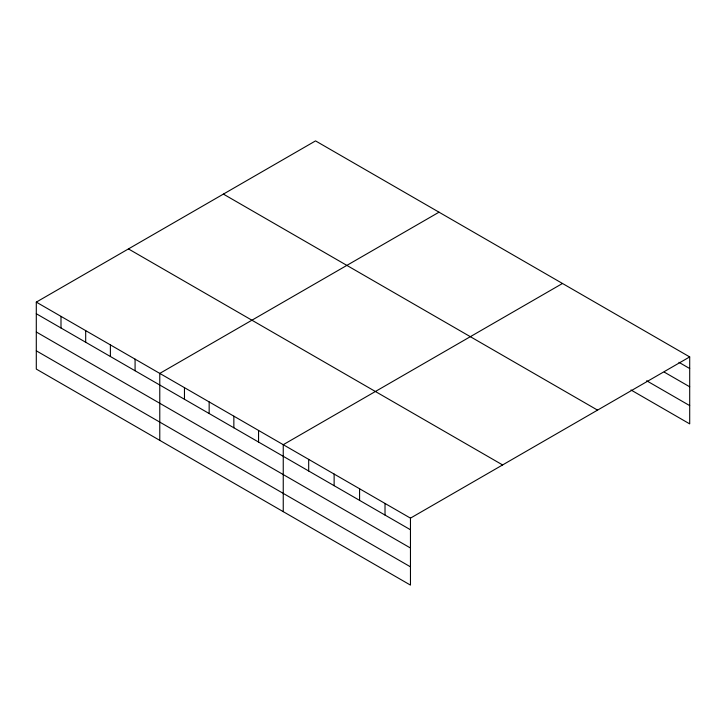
<?xml version="1.0" encoding="UTF-8"?>
<svg xmlns="http://www.w3.org/2000/svg" width="726" height="726" viewBox="0 0 726 726"><rect width="100%" height="100%" fill="white"/><g stroke="black" fill="none" stroke-linecap="round" stroke-linejoin="round"><path stroke-width="1.09" d="M410.462 548.012L410.462 518.137L36.3 302.116L36.3 369.08L410.462 585.102L410.462 548.012L36.3 331.991M630.985 389.98L689.7 423.884L689.7 356.92L315.538 140.898L36.3 302.116M439.012 212.192L159.774 373.409L159.774 440.364M562.487 283.476L283.249 444.693L283.249 511.648M410.462 518.137L689.7 356.92M678.937 362.319L689.7 368.536M664.254 372.111L689.7 386.795M646.639 380.76L689.7 405.616M223.39 194.105L597.552 410.126M128.448 248.918L502.61 464.939M36.3 313.732L410.462 529.753M36.3 350.812L410.462 566.834M385.016 503.454L385.016 515.061M359.579 488.761L359.579 500.368M334.132 474.069L334.132 485.685M308.686 459.386L308.686 470.993M258.556 430.436L258.556 442.043M233.854 416.18L233.854 427.786M209.161 401.923L209.161 413.53M184.468 387.666L184.468 399.273M135.081 359.152L135.081 370.759M110.388 344.895L110.388 356.502M85.686 330.629L85.686 342.245M60.993 316.373L60.993 327.989"/></g></svg>
